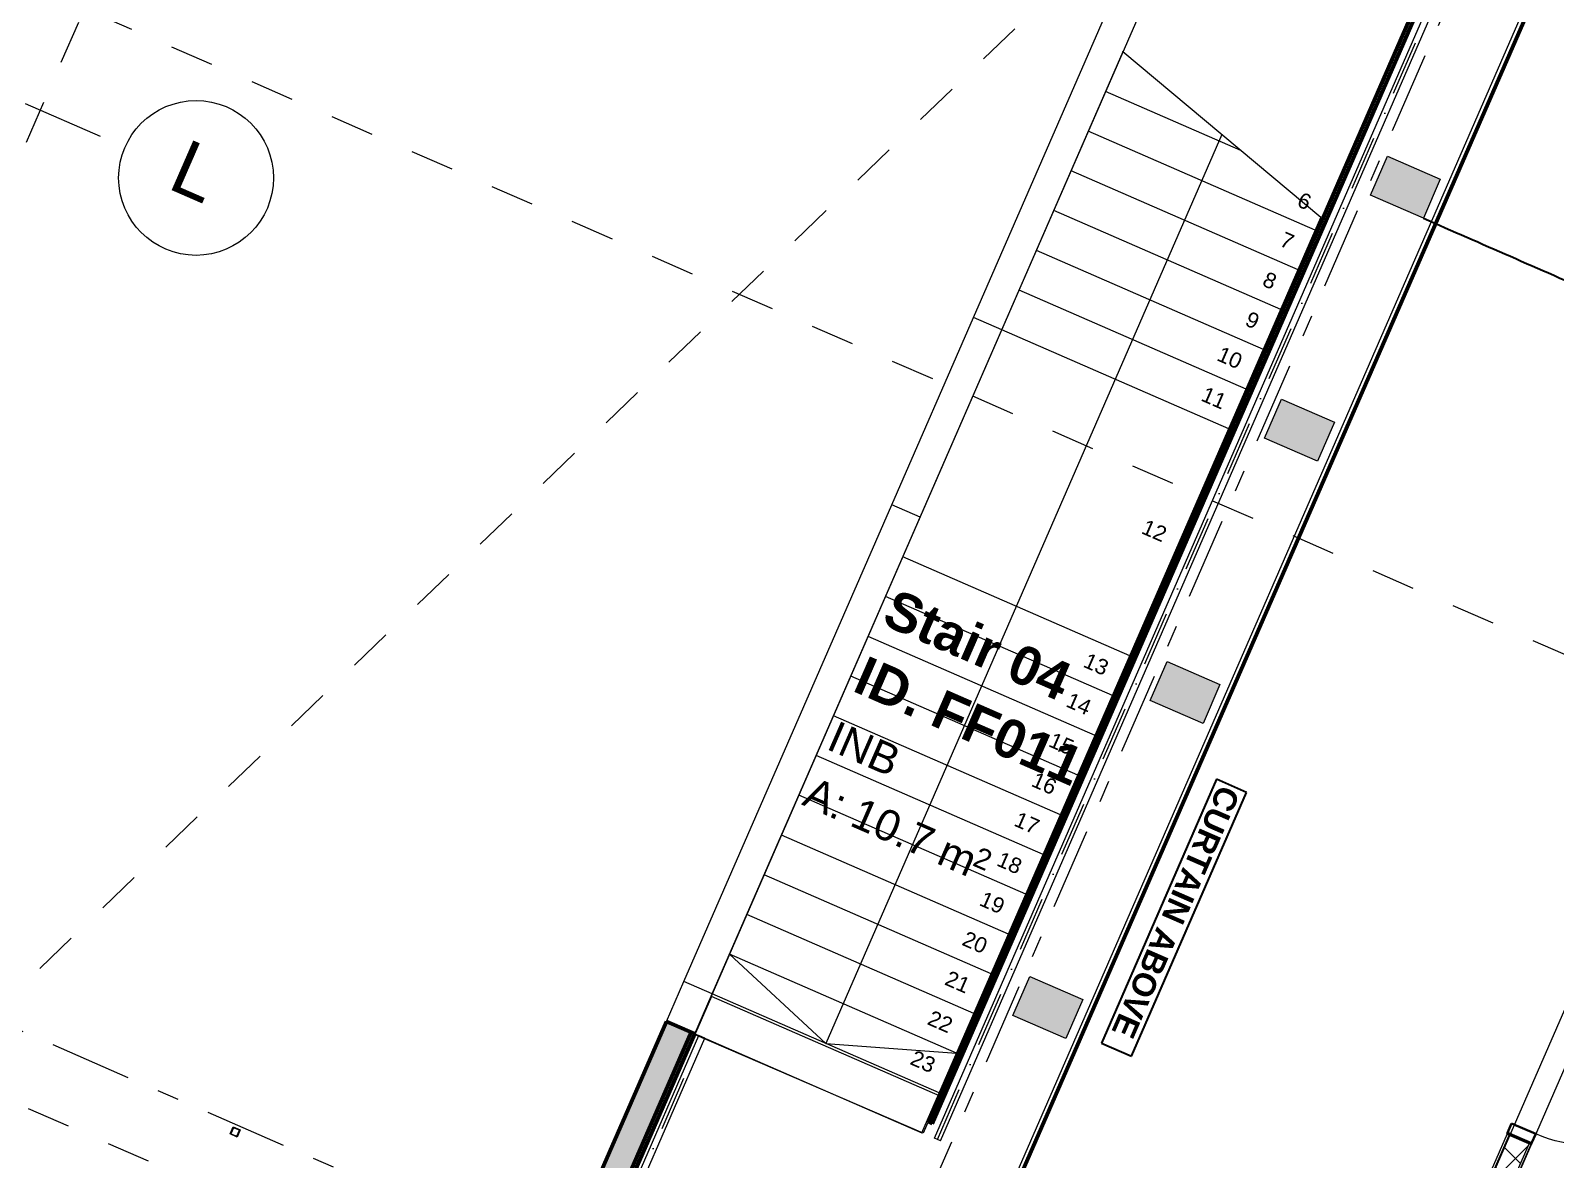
# Model space of a CAD drawing. Header units: millimetres. Extents: x -50172 to 74273, y -80883 to 11206.
# Drawn here: x -22648 to -12795, y -39166 to -31873 of the extents above; entities that cross this region are included whole.
import ezdxf
from ezdxf.enums import TextEntityAlignment as Align

# ---------------------------------------------------------------- set-up
doc = ezdxf.new("R2010")
doc.units = ezdxf.units.MM
doc.header["$MEASUREMENT"] = 0
for name, pattern in [('Dashed', [564.444447, 282.222223, -282.222223]), ('Dot & Dashed', [670.277762, 352.777767, -176.388884, 0, -141.111112]), ('Double Dashed', [1093.611073, 529.166651, -211.666656, 141.111112, -211.666656])]:
    doc.linetypes.add(name, pattern=pattern)
for name, color, linetype in [('A-25-M_Wall_Int', 7, 'Continuous'), ('A-95-MC_Marker_Section_P2.Marker', 7, 'Continuous'), ('ArchiCAD Door Markers', 7, 'Continuous'), ('ArchiCAD Doors', 7, 'Continuous'), ('COLUMN.IFC Import', 7, 'Continuous'), ('New_A-05-M_Gross_Int_Circulation', 7, 'Continuous'), ('New_A-15-MG_Structural_Grid_Phase_2', 7, 'Continuous'), ('New_A-20-M_Floor_Slab', 7, 'Continuous'), ('New_A-25-M_Curtain_Wall', 7, 'Continuous'), ('New_A-25-M_Wall_Int', 7, 'Continuous'), ('New_A-35-M_FFE-Zone', 7, 'Continuous'), ('New_ArchiCAD Door Markers', 7, 'Continuous'), ('New_ArchiCAD Doors', 7, 'Continuous')]:
    doc.layers.add(name, color=color, linetype=linetype)
for name, color, linetype, lineweight, true_color in [('A-25-M_Wall_Int_Pen_No__27', 7, 'Continuous', 50, 0x2a2a2a), ('A-95-MC_Marker_Section_P2.Marker_Pen_No__25', 7, 'Continuous', 50, 0x2a2a2a), ('New_A-05-M_Gross_Int_Circulation_Pen_No__74', 7, 'Continuous', 20, 0x606060), ('New_A-15-MG_Structural_Grid_Phase_2_Pen_No__222', 7, 'Continuous', 13, 0x65af33), ('New_A-25-M_Curtain_Wall_Pen_No__69', 7, 'Continuous', 20, 0x606060), ('New_A-25-M_Wall_Int_Pen_No__107', 7, 'Continuous', 15, 0xa6a6a6), ('New_A-25-M_Wall_Int_Pen_No__27', 7, 'Continuous', 50, 0x2a2a2a), ('New_A-35-M_FFE-Zone_Pen_No__74', 7, 'Continuous', 20, 0x606060), ('New_ArchiCAD Doors_Pen_No__43', 7, 'Continuous', 30, 0x444444), ('New_ArchiCAD Doors_Pen_No__63', 7, 'Continuous', 20, 0x606060)]:
    doc.layers.add(name, color=color, linetype=linetype, lineweight=lineweight, true_color=true_color)
for name, color, linetype, lineweight in [('A-95-MC_Marker_Section_P2.Marker_Pen_No__1', 7, 'Continuous', 13), ('A-95-MC_Marker_Section_P2.Marker_Pen_No__6', 7, 'Continuous', 35), ('ArchiCAD Door Markers_Pen_No__1', 7, 'Continuous', 13), ('ArchiCAD Door Markers_Pen_No__5', 7, 'Continuous', 25), ('ArchiCAD Doors_Pen_No__3', 7, 'Continuous', 18), ('COLUMN.IFC Import_Pen_No__2', 8, 'Continuous', 15), ('New_A-20-M_Floor_Slab_Pen_No__89', 8, 'Continuous', 20), ('New_A-25-M_Curtain_Wall_Pen_No__90', 8, 'Continuous', 20), ('New_A-25-M_Wall_Int_Pen_No__1', 7, 'Continuous', 13), ('New_A-25-M_Wall_Int_Pen_No__93', 8, 'Continuous', 13), ('New_A-30-M_Stair_Pen_No__1', 7, 'Continuous', 13), ('New_A-95-P_Drawing_Pen_No__1', 7, 'Continuous', 13), ('New_A-95-P_Text_1_50_GA_Pen_No__1', 7, 'Continuous', 13), ('New_A-95-P_Text_1_50_GA_Pen_No__101', 252, 'Continuous', 15), ('New_A-95-P_Text_1_50_GA_Pen_No__85', 8, 'Continuous', 20), ('New_ArchiCAD Door Markers_Pen_No__1', 7, 'Continuous', 13), ('New_ArchiCAD Door Markers_Pen_No__5', 7, 'Continuous', 25), ('New_ArchiCAD Doors_Pen_No__1', 7, 'Continuous', 13), ('New_ArchiCAD Zone Stamps_Pen_No__9', 7, 'Continuous', 13)]:
    doc.layers.add(name, color=color, linetype=linetype, lineweight=lineweight)
doc.styles.add('GENERATED_STYLE_1', font='')
doc.styles.add('GENERATED_STYLE_2', font='')
doc.styles.add('GENERATED_STYLE_3', font='')
doc.styles.add('GENERATED_STYLE_4', font='')
doc.styles.get('GENERATED_STYLE_1').set_extended_font_data('Arial', bold=True)
doc.styles.get('GENERATED_STYLE_2').set_extended_font_data('Swis721 BT', bold=True)
doc.styles.get('GENERATED_STYLE_3').set_extended_font_data('Arial')
doc.styles.get('GENERATED_STYLE_4').set_extended_font_data('Swis721 BT')
doc.dimstyles.new('GENERATED_STYLE__4', dxfattribs={"dimtxt": 0.18, "dimasz": 182.4, "dimexe": 0.18, "dimexo": 0.0625, "dimgap": 0.09, "dimtad": 0, "dimtih": 1, "dimtoh": 1, "dimdec": 4, "dimzin": 0, "dimdsep": 46, "dimcen": 0.09, "dimadec": 0, "dimazin": 0, "dimtfac": 1, "dimtdec": 4, "dimtmove": 0, "dimatfit": 3, "dimldrblk": 'ARROWHEAD_5', "dimfxl": 1, "dimtolj": 1, "dimtzin": 0, "dimarcsym": 0})
pattern_1 = [(246.4404, (0, 0), (-158.76755, 69.2305), [0, -100]), (246.4404, (59.4, -80.45), (-158.76755, 69.2305), [0, -100])]
pattern_2 = [(45, (0, 0), (-91.92388, 91.92388), []), (135, (0, 0), (91.92388, 91.92388), [])]

# ---------------------------------------------------------------- blocks, each defined once
blk = doc.blocks.new('Corridor 01-First_INB 1151_8_1', base_point=(-9240.8, -29522.2))
at = {"layer": 'New_A-05-M_Gross_Int_Circulation_Pen_No__74', "linetype": 'Continuous'}
for p, q in [((-13468.5, -31182.8), (-16881.2, -38996)), ((-15576.5, -44711.8), (-12345.4, -37301.8)), ((-18357.6, -38358.2), (-19014.7, -39879.2)), ((-16881.2, -38996), (-18357.6, -38358.2))]:
    blk.add_line(p, q, dxfattribs=at)
at = {"layer": 'New_ArchiCAD Zone Stamps_Pen_No__9'}
for tag, height, style, p in [('ROOM_NAME', 250, 'GENERATED_STYLE_1', (-10021.4, -27985.4)), ('zoneNameLine2', 250, 'GENERATED_STYLE_1', (-10209.8, -28417.5)), ('ROOM_NUMBER', 200, 'GENERATED_STYLE_3', (-10398.2, -28838.2)), ('measuredAreaCode', 200, 'GENERATED_STYLE_3', (-10555.2, -29198.4)), ('DUMMY_649', 200, 'GENERATED_STYLE_3', (-10247.8, -29332.4)), ('DUMMY_650', 200, 'GENERATED_STYLE_3', (-9618.7, -29606.8)), ('DUMMY_651', 133.3, 'GENERATED_STYLE_3', (-9339.4, -29713.3))]:
    blk.add_attdef(tag, text='', height=height, rotation=336.44041, dxfattribs=dict(at, style=style)).set_placement(p, align=Align.TOP_LEFT)
blk = doc.blocks.new('Female WC_INB 1156_18_1', base_point=(-12528.8, -41595.7))
at = {"layer": 'New_A-35-M_FFE-Zone_Pen_No__74', "linetype": 'Continuous'}
for p, q in [((-12267.8, -37499.2), (-14223.2, -41983.5)), ((-9503, -38704.8), (-12267.8, -37499.2)), ((-11458.4, -43189.1), (-9503, -38704.8)), ((-14223.2, -41983.5), (-11458.4, -43189.1))]:
    blk.add_line(p, q, dxfattribs=at)
at = {"layer": 'New_ArchiCAD Zone Stamps_Pen_No__9'}
for tag, height, style, p in [('ROOM_NAME', 250, 'GENERATED_STYLE_1', (-12916.6, -40230.2)), ('zoneNameLine2', 250, 'GENERATED_STYLE_1', (-13105, -40662.3)), ('ROOM_NUMBER', 200, 'GENERATED_STYLE_3', (-13293.4, -41083)), ('measuredAreaCode', 200, 'GENERATED_STYLE_3', (-13450.4, -41443.2)), ('DUMMY_649', 200, 'GENERATED_STYLE_3', (-13143, -41577.2)), ('DUMMY_650', 200, 'GENERATED_STYLE_3', (-12653.7, -41790.6)), ('DUMMY_651', 133.3, 'GENERATED_STYLE_3', (-12374.4, -41897.1))]:
    blk.add_attdef(tag, text='', height=height, rotation=336.44041, dxfattribs=dict(at, style=style)).set_placement(p, align=Align.TOP_LEFT)
blk = doc.blocks.new('Stair 04_INB_21_1', base_point=(-16826.9, -36772))
at = {"layer": 'New_A-05-M_Gross_Int_Circulation_Pen_No__74', "linetype": 'Continuous'}
for p, q in [((-15589.5, -32010), (-18355.4, -38353.2)), ((-14310.7, -33080.4), (-15589.5, -32010)), ((-16888.8, -38992.7), (-14310.7, -33080.4)), ((-18355.4, -38353.2), (-16888.8, -38992.7))]:
    blk.add_line(p, q, dxfattribs=at)
at = {"layer": 'New_ArchiCAD Zone Stamps_Pen_No__9'}
for tag, height, style, p in [('ROOM_NAME', 250, 'GENERATED_STYLE_1', (-17057.5, -35475)), ('zoneNameLine2', 250, 'GENERATED_STYLE_1', (-17245.9, -35907.1)), ('ROOM_NUMBER', 200, 'GENERATED_STYLE_3', (-17434.4, -36327.8)), ('measuredAreaCode', 200, 'GENERATED_STYLE_3', (-17591.4, -36688)), ('ROOM_HOLES_PRM', 200, 'GENERATED_STYLE_3', (-17284, -36822)), ('DUMMY_649', 200, 'GENERATED_STYLE_3', (-16794.6, -37035.4)), ('DUMMY_650', 133.3, 'GENERATED_STYLE_3', (-16515.3, -37141.9))]:
    blk.add_attdef(tag, text='', height=height, rotation=336.44041, dxfattribs=dict(at, style=style)).set_placement(p, align=Align.TOP_LEFT)
blk = doc.blocks.new('Slab_68_1', base_point=(-21326.2, -27554.7))
at = {"layer": 'New_A-20-M_Floor_Slab_Pen_No__89', "linetype": 'Continuous', "flags": 128}
blk.add_lwpolyline([(-17127.6, -17925.9), (-21326.2, -27554.7), (-13394.5, -31013.3), (-16771.3, -38757.4), (-18248.2, -38112.8), (-20299.6, -42813.1), (-15135.1, -45065.8)], dxfattribs=at)
blk = doc.blocks.new('Wall_48_1', base_point=(-18355.4, -38353.2))
at = {"layer": 'New_A-25-M_Wall_Int_Pen_No__27', "linetype": 'Continuous', "flags": 128}
for points in [[(-18378.3, -38343.2), (-20274.1, -42690.7)], [(-20241.2, -42677.8), (-18355.4, -38353.2)], [(-18355.4, -38353.2), (-18378.3, -38343.2)]]:
    blk.add_lwpolyline(points, dxfattribs=at)
blk = doc.blocks.new('Wall_55_1', base_point=(-13405.6, -31101.1))
at = {"layer": 'New_A-25-M_Wall_Int_Pen_No__107', "linetype": 'Continuous', "lineweight": 0, "true_color": 0x535353}
for points in [[(-13412.8, -31117.6), (-13411.6, -31114.9), (-13434.5, -31104.9), (-13435.7, -31107.6)], [(-13439.6, -31179), (-13438.4, -31176.3), (-13461.3, -31166.3), (-13462.5, -31169)]]:
    blk.add_hatch(color=251, dxfattribs=at).paths.add_polyline_path(points)
at = {"layer": 'New_A-25-M_Wall_Int_Pen_No__107', "linetype": 'Continuous'}
blk.add_hatch(color=256, dxfattribs=at).paths.add_polyline_path([(-13445.6, -31192.8), (-13439.6, -31179), (-13462.5, -31169), (-13468.5, -31182.8)])
at = {"layer": 'New_A-25-M_Wall_Int_Pen_No__1', "linetype": 'Continuous'}
for p, q in [((-13435.7, -31107.6), (-13412.8, -31117.6)), ((-13411.6, -31114.9), (-13434.5, -31104.9)), ((-13468.5, -31182.8), (-13445.6, -31192.8)), ((-13462.5, -31169), (-13439.6, -31179)), ((-13461.3, -31166.3), (-13438.4, -31176.3))]:
    blk.add_line(p, q, dxfattribs=at)
at = {"layer": 'New_A-25-M_Wall_Int_Pen_No__27', "linetype": 'Continuous', "flags": 128}
for points in [[(-13428.5, -31091.1), (-13434.5, -31104.9)], [(-13405.6, -31101.1), (-13428.5, -31091.1)], [(-13411.6, -31114.9), (-13405.6, -31101.1)], [(-13468.5, -31182.8), (-16844.6, -38925.2)], [(-16821.7, -38935.2), (-13445.6, -31192.8)], [(-16844.6, -38925.2), (-16821.7, -38935.2)]]:
    blk.add_lwpolyline(points, dxfattribs=at)
blk = doc.blocks.new('Wall_72_1', base_point=(-18538.2, -38273.5))
at = {"layer": 'New_A-25-M_Wall_Int_Pen_No__107', "linetype": 'Continuous', "lineweight": 0, "true_color": 0x535353}
blk.add_hatch(color=251, dxfattribs=at).paths.add_polyline_path([(-18538.2, -38273.5), (-20488.9, -42746.9), (-20225.6, -42643.5), (-18354.9, -38353.4)])
at = {"layer": 'New_A-25-M_Wall_Int_Pen_No__27', "linetype": 'Continuous', "flags": 128}
for points in [[(-18538.2, -38273.5), (-20488.9, -42746.9)], [(-18538.2, -38273.5), (-18354.9, -38353.4)], [(-20225.6, -42643.5), (-18354.9, -38353.4)]]:
    blk.add_lwpolyline(points, dxfattribs=at)
blk = doc.blocks.new('Door 19_4')
at = {"layer": 'New_ArchiCAD Doors_Pen_No__1', "linetype": 'Continuous'}
for p, q in [((-505, 0), (-505, -15)), ((505, 0), (505, -15)), ((-505, -15), (-505, -155)), ((505, -15), (505, -155)), ((-505, -155), (-505, -170)), ((505, -155), (505, -170))]:
    blk.add_line(p, q, dxfattribs=at)
at = {"layer": 'New_ArchiCAD Doors_Pen_No__43', "linetype": 'Continuous'}
for p, q in [((-498, 0), (-505, 0)), ((-505, 0), (-505, -170)), ((-432, 0), (-498, 0)), ((-498, 0), (-498, -170)), ((-432, -170), (-432, 0)), ((498, 0), (432, 0)), ((432, 0), (432, -170)), ((498, 0), (505, 0)), ((498, -170), (498, 0)), ((505, 0), (505, -170)), ((-498, -170), (-505, -170)), ((-498, -170), (-432, -170)), ((432, -170), (498, -170)), ((498, -170), (505, -170))]:
    blk.add_line(p, q, dxfattribs=at)
at = {"layer": 'New_ArchiCAD Doors_Pen_No__63', "linetype": 'Continuous'}
blk.add_line((432, 0), (432, 864), dxfattribs=at)
blk.add_arc((432, 0), 864, 90, 180, dxfattribs=at)
blk = doc.blocks.new('Door Stamp 17_58')
at = {"layer": 'New_ArchiCAD Door Markers_Pen_No__5', "linetype": 'Continuous'}
for p, q in [((488.4, -617.8), (-488.8, -617.5)), ((-488.8, -617.5), (-488.8, -829.3)), ((488.4, -617.8), (-488.8, -617.5)), ((488.3, -829.6), (488.4, -617.8)), ((-488.8, -829.3), (488.3, -829.6))]:
    blk.add_line(p, q, dxfattribs=at)
at = {"layer": 'New_ArchiCAD Door Markers_Pen_No__1', "style": 'GENERATED_STYLE_2'}
blk.add_attdef('AC_WIDO_ID', text='', height=150, rotation=179.98215, dxfattribs=at).set_placement((429.5, -573), align=Align.BOTTOM_LEFT)
blk = doc.blocks.new('Wall_96_1', base_point=(-14249.4, -42043.4))
at = {"layer": 'New_A-25-M_Wall_Int_Pen_No__107', "linetype": 'Continuous'}
h = blk.add_hatch(dxfattribs=at)
h.set_pattern_fill('Plaster_0001', color=256, style=0, pattern_type=2)
h.set_pattern_definition(pattern_1)
h.paths.add_polyline_path([(-12363.7, -37293.8), (-12704, -38074), (-12690.2, -38080), (-12356, -37313.5)])
h = blk.add_hatch(dxfattribs=at)
h.set_pattern_fill('Concrete_Block_0001', color=256, style=0, pattern_type=2)
h.set_pattern_definition(pattern_2)
h.paths.add_polyline_path([(-12356, -37313.5), (-12690.2, -38080), (-12561.9, -38136), (-12283.6, -37497.8)])
h = blk.add_hatch(dxfattribs=at)
h.set_pattern_fill('Plaster_0001', color=256, style=0, pattern_type=2)
h.set_pattern_definition(pattern_1)
h.paths.add_polyline_path([(-12283.6, -37497.8), (-12561.9, -38136), (-12548.1, -38142), (-12275.9, -37517.5)])
h = blk.add_hatch(dxfattribs=at)
h.set_pattern_fill('Plaster_0001', color=256, style=0, pattern_type=2)
h.set_pattern_definition(pattern_1)
h.paths.add_polyline_path([(-13107.7, -38999.8), (-14405.2, -41975.4), (-14391.4, -41981.4), (-13093.9, -39005.8)])
h = blk.add_hatch(dxfattribs=at)
h.set_pattern_fill('Concrete_Block_0001', color=256, style=0, pattern_type=2)
h.set_pattern_definition(pattern_2)
h.paths.add_polyline_path([(-13093.9, -39005.8), (-14391.4, -41981.4), (-14263.1, -42037.4), (-12965.6, -39061.8)])
h = blk.add_hatch(dxfattribs=at)
h.set_pattern_fill('Plaster_0001', color=256, style=0, pattern_type=2)
h.set_pattern_definition(pattern_1)
h.paths.add_polyline_path([(-14263.1, -42037.4), (-14249.4, -42043.4), (-12951.8, -39067.8), (-12965.6, -39061.8)])
at = {"layer": 'New_A-25-M_Wall_Int_Pen_No__1', "linetype": 'Continuous'}
for p, q in [((-12356, -37313.5), (-12690.2, -38080)), ((-12283.6, -37497.8), (-12561.9, -38136)), ((-12690.2, -38080), (-12704, -38074)), ((-12561.9, -38136), (-12690.2, -38080)), ((-12548.1, -38142), (-12561.9, -38136)), ((-13093.9, -39005.8), (-14391.4, -41981.4)), ((-13093.9, -39005.8), (-13107.7, -38999.8)), ((-12965.6, -39061.8), (-13093.9, -39005.8)), ((-12965.6, -39061.8), (-14263.1, -42037.4)), ((-12951.8, -39067.8), (-12965.6, -39061.8))]:
    blk.add_line(p, q, dxfattribs=at)
at = {"layer": 'New_A-25-M_Wall_Int_Pen_No__1', "linetype": 'Continuous', "flags": 128}
for points in [[(-12363.7, -37293.8), (-12704, -38074)], [(-12548.1, -38142), (-12275.9, -37517.5)], [(-13107.7, -38999.8), (-14405.2, -41975.4)], [(-14233.7, -42007.4), (-12951.8, -39067.8)], [(-14249.4, -42043.4), (-14237.7, -42016.6)]]:
    blk.add_lwpolyline(points, dxfattribs=at)
at = {"layer": 'New_ArchiCAD Door Markers'}
ref = blk.add_blockref('Door Stamp 17_58', (-12905.8, -38536.9), dxfattribs=dict(at, rotation=66.44041158399295))
ref.add_attrib('AC_WIDO_ID', 'ID01.032', dxfattribs={"layer": 'New_ArchiCAD Door Markers_Pen_No__1', "color": 7, "height": 150, "rotation": 246.42256, "style": 'GENERATED_STYLE_2'}).set_placement((-12167.8, -38345.3), align=Align.BOTTOM_LEFT)
at = {"layer": 'New_ArchiCAD Doors', "color": 251, "linetype": 'Continuous', "lineweight": 20, "true_color": 0x606060, "xscale": -1, "zscale": 1000, "rotation": 246.440411583993}
blk.add_blockref('Door 19_4', (-12750, -38604.9), dxfattribs=at)
blk = doc.blocks.new('High-Speed Roll-up Door 19')
at = {"layer": 'ArchiCAD Doors_Pen_No__3', "linetype": 'Continuous'}
blk.add_line((-6611.8, 30), (6611.8, 30), dxfattribs=at)
blk = doc.blocks.new('Door Stamp 17_63')
at = {"layer": 'ArchiCAD Door Markers_Pen_No__5', "linetype": 'Continuous'}
for p, q in [((-934.1, 349.6), (-934.2, 137.9)), ((925, 349), (-934.1, 349.6)), ((924.9, 137.3), (925, 349)), ((-934.2, 137.9), (924.9, 137.3)), ((-934.2, 137.9), (924.9, 137.3))]:
    blk.add_line(p, q, dxfattribs=at)
at = {"layer": 'ArchiCAD Door Markers_Pen_No__1', "style": 'GENERATED_STYLE_2'}
blk.add_attdef('AC_WIDO_ID', text='', height=150, rotation=359.98183, dxfattribs=at).set_placement((-875.3, 182.1), align=Align.BOTTOM_LEFT)
blk = doc.blocks.new('Wall_163_1', base_point=(-12803.8, -31363.5))
at = {"layer": 'A-25-M_Wall_Int_Pen_No__27', "linetype": 'Continuous', "flags": 128}
for points in [[(-12803.8, -31363.5), (-18193.2, -43723.2)], [(-18193.2, -43723.2), (-12803.8, -31363.5)]]:
    blk.add_lwpolyline(points, dxfattribs=at)
at = {"layer": 'ArchiCAD Door Markers'}
ref = blk.add_blockref('Door Stamp 17_63', (-15484.5, -37511.3), dxfattribs=dict(at, rotation=246.4404115839915))
ref.add_attrib('AC_WIDO_ID', 'CURTAIN ABOVE', dxfattribs={"layer": 'ArchiCAD Door Markers_Pen_No__1', "color": 7, "height": 150, "rotation": 246.42224, "style": 'GENERATED_STYLE_2'}).set_placement((-15008.2, -36719.7), align=Align.BOTTOM_LEFT)
at = {"layer": 'ArchiCAD Doors', "color": 251, "linetype": 'Continuous', "lineweight": 20, "true_color": 0x606060, "zscale": 1000, "rotation": 66.44041158399149}
blk.add_blockref('High-Speed Roll-up Door 19', (-15484.5, -37511.3), dxfattribs=at)
blk = doc.blocks.new('Morph_1_1')
at = {"layer": 'New_A-25-M_Wall_Int_Pen_No__93', "linetype": 'Continuous', "flags": 128}
for points in [[(-16555.7, -33726.9), (-15164.8, -30537)], [(-14981.4, -30617), (-15164.8, -30537)], [(-16372.4, -33806.9), (-14981.4, -30617)], [(-17083.8, -34937.9), (-16555.7, -33726.9)], [(-16372.4, -33806.9), (-16555.7, -33726.9)], [(-16900.4, -35017.8), (-16372.4, -33806.9)], [(-18426.3, -38016.8), (-17083.8, -34937.9)], [(-16900.4, -35017.8), (-17083.8, -34937.9)], [(-18243, -38096.8), (-16900.4, -35017.8)], [(-18538.2, -38273.5), (-18426.3, -38016.8)], [(-18243, -38096.8), (-18426.3, -38016.8)], [(-18354.9, -38353.4), (-18243, -38096.8)], [(-18538.2, -38273.5), (-18354.9, -38353.4)]]:
    blk.add_lwpolyline(points, dxfattribs=at)
blk = doc.blocks.new('Discrete Accessory 1226')
at = {"layer": 'COLUMN.IFC Import_Pen_No__2', "linetype": 'Continuous'}
for p, q in [((-25, 25), (25, 25)), ((-25, -25), (-25, 25)), ((-21, 21), (-21, -21)), ((21, 21), (-21, 21)), ((21, -21), (21, 21)), ((25, 25), (25, -25)), ((25, -25), (-25, -25)), ((-21, -21), (21, -21))]:
    blk.add_line(p, q, dxfattribs=at)
blk = doc.blocks.new('Beam_1_1', base_point=(-16788.2, -39036.6))
at = {"layer": 'New_A-25-M_Curtain_Wall_Pen_No__69', "linetype": 'Dot & Dashed'}
blk.add_line((-16788.2, -39036.6), (-13380.3, -31221.2), dxfattribs=at)
at = {"layer": 'New_A-25-M_Curtain_Wall_Pen_No__90', "linetype": 'Continuous'}
for p, q in [((-16807.6, -39028.2), (-13399.7, -31212.8)), ((-16768.8, -39045.1), (-13360.9, -31229.7)), ((-13360.9, -31229.7), (-13399.7, -31212.8)), ((-16768.8, -39045.1), (-16807.6, -39028.2))]:
    blk.add_line(p, q, dxfattribs=at)
blk = doc.blocks.new('Beam_2_1', base_point=(-20175.2, -42652))
at = {"layer": 'New_A-25-M_Curtain_Wall_Pen_No__69', "linetype": 'Dot & Dashed'}
blk.add_line((-20175.2, -42652), (-18309.4, -38373.3), dxfattribs=at)
at = {"layer": 'New_A-25-M_Curtain_Wall_Pen_No__90', "linetype": 'Continuous'}
for p, q in [((-20202.9, -42662.9), (-18328.8, -38364.8)), ((-20147.3, -42641.1), (-18290, -38381.7)), ((-18290, -38381.7), (-18328.8, -38364.8))]:
    blk.add_line(p, q, dxfattribs=at)
blk = doc.blocks.new('ARROWHEAD_5')
at = {"color": 0, "linetype": 'Continuous', "lineweight": 0}
blk.add_line((0, 0), (-1, 0), dxfattribs=at)
blk.add_solid([(-1, 0.2679), (0, 0), (-1, -0.2679), (-1, 0.2679)], dxfattribs=at)
blk = doc.blocks.new('Standard grid marker_30')
at = {"layer": 'New_A-15-MG_Structural_Grid_Phase_2_Pen_No__222', "linetype": 'Double Dashed'}
blk.add_line((1316.9, 0), (57054.5, 0), dxfattribs=at)
at = {"layer": 'New_A-15-MG_Structural_Grid_Phase_2_Pen_No__222', "style": 'GENERATED_STYLE_4'}
for tag, p in [('AC_MarkerText_1_0', (-500, 43.4)), ('AC_MarkerText_1_1', (58871.4, 43.4))]:
    blk.add_attdef(tag, text='', height=350, rotation=180, dxfattribs=at).set_placement(p, align=Align.MIDDLE_CENTER)
blk = doc.blocks.new('Standard grid marker_34')
at = {"layer": 'New_A-15-MG_Structural_Grid_Phase_2_Pen_No__222', "linetype": 'Double Dashed'}
blk.add_line((2709.9, 0), (20151.3, 0), dxfattribs=at)
at = {"layer": 'New_A-15-MG_Structural_Grid_Phase_2_Pen_No__222', "style": 'GENERATED_STYLE_4'}
for tag, p in [('AC_MarkerText_1_0', (-500, -861)), ('AC_MarkerText_1_1', (23361.2, -861))]:
    blk.add_attdef(tag, text='', height=350, rotation=270, dxfattribs=at).set_placement(p, align=Align.MIDDLE_CENTER)
blk = doc.blocks.new('Standard grid marker_37')
at = {"layer": 'New_A-15-MG_Structural_Grid_Phase_2_Pen_No__222', "linetype": 'Double Dashed'}
blk.add_line((705.1, 0), (0, 0), dxfattribs=at)
at = {"layer": 'New_A-15-MG_Structural_Grid_Phase_2_Pen_No__222', "linetype": 'Continuous'}
blk.add_circle((-500, 0), 500, dxfattribs=at)
at = {"layer": 'New_A-15-MG_Structural_Grid_Phase_2_Pen_No__222', "style": 'GENERATED_STYLE_4'}
for tag, p in [('AC_MarkerText_1_0', (-500, 43.4)), ('AC_MarkerText_1_1', (12480.1, 43.4))]:
    blk.add_attdef(tag, text='', height=350, rotation=180, dxfattribs=at).set_placement(p, align=Align.MIDDLE_CENTER)
blk = doc.blocks.new('Main stair south atrium')
at = {"layer": 'New_A-30-M_Stair_Pen_No__1', "linetype": 'Continuous'}
for p, q in [((1590, 1600), (1120, 0)), ((1590, 1600), (7760, 1600)), ((1680, 1600), (1680, 0)), ((1960, 1600), (1960, 0)), ((2240, 1600), (2240, 0)), ((2520, 1600), (2520, 0)), ((2800, 1600), (2800, 0)), ((3080, 1600), (3080, 0)), ((4680, 1600), (4680, 0)), ((4960, 1600), (4960, 0)), ((5240, 1600), (5240, 0)), ((5520, 1600), (5520, 0)), ((5800, 1600), (5800, 0)), ((6080, 1600), (6080, 0)), ((6360, 1600), (6360, 0)), ((6640, 1600), (6640, 0)), ((6920, 1600), (6920, 0)), ((7200, 1600), (7200, 0)), ((7480, 1600), (7480, 0)), ((7760, 800), (7480, 1600)), ((7760, 1600), (7760, 0)), ((7760, 1600), (7760, 0)), ((1400, 953.2), (1400, 0)), ((1355, 800), (7760, 800)), ((7760, 800), (7480, 0)), ((1120, 0), (7760, 0))]:
    blk.add_line(p, q, dxfattribs=at)
blk.add_point((1120, 0), dxfattribs=at)
at = {"layer": 'New_A-30-M_Stair_Pen_No__1', "style": 'GENERATED_STYLE_3'}
for tag, p in [('gs_numb_startfrom_0', (1540, 1428.6)), ('gs_numb_startfrom_1', (1820, 1429.4)), ('gs_numb_startfrom_2', (2100, 1428.6)), ('gs_numb_startfrom_3', (2380, 1428.6)), ('gs_numb_startfrom_10', (5660, 1352.3)), ('gs_numb_startfrom_11', (5940, 1353.2)), ('gs_numb_startfrom_12', (6220, 1352.3)), ('gs_numb_startfrom_13', (6500, 1352.3)), ('gs_numb_startfrom_14', (6780, 1352.3)), ('gs_numb_startfrom_15', (7060, 1353.2)), ('gs_numb_startfrom_16', (7340, 1353.2)), ('gs_numb_startfrom_17', (7620, 1352.3)), ('gs_numb_startfrom_4', (2660, 1352.3)), ('gs_numb_startfrom_5', (2940, 1363.4)), ('gs_numb_startfrom_6', (3880, 1353.2)), ('gs_numb_startfrom_7', (4820, 1352.3)), ('gs_numb_startfrom_8', (5100, 1353.2)), ('gs_numb_startfrom_9', (5380, 1352.3))]:
    blk.add_attdef(tag, text='', height=100, rotation=90, dxfattribs=at).set_placement(p, align=Align.MIDDLE_LEFT)
blk = doc.blocks.new('Cutting Plane_4_1', base_point=(18850.6, -50545.4))
at = {"layer": 'A-95-MC_Marker_Section_P2.Marker_Pen_No__1', "linetype": 'Dashed'}
blk.add_line((-6471, -38635.4), (-31881.6, -27555.2), dxfattribs=at)
blk = doc.blocks.new('Cutting Plane_6_1', base_point=(-15692.4, -10945.9))
at = {"layer": 'A-95-MC_Marker_Section_P2.Marker_Pen_No__1', "linetype": 'Dashed'}
blk.add_line((-20307.7, -27164.2), (-38549.4, -68998.4), dxfattribs=at)
blk = doc.blocks.new('Cutting Plane_8_1', base_point=(-22091.6, -23538.9))
at = {"layer": 'A-95-MC_Marker_Section_P2.Marker_Pen_No__25', "linetype": 'Continuous'}
for points in [[(-21991.7, -23309.7), (-22191.5, -23768), (-21633.3, -23738.7)], [(-26233.3, -33037), (-26033.4, -32578.7), (-25675, -33007.7)]]:
    blk.add_hatch(color=256, dxfattribs=at).paths.add_polyline_path(points)
at = {"layer": 'A-95-MC_Marker_Section_P2.Marker_Pen_No__1', "linetype": 'Dashed'}
blk.add_line((-22191.5, -23768), (-26033.4, -32578.7), dxfattribs=at)
at = {"layer": 'A-95-MC_Marker_Section_P2.Marker_Pen_No__25', "linetype": 'Continuous'}
for p, q in [((-21991.7, -23309.7), (-22191.5, -23768)), ((-21633.3, -23738.7), (-21991.7, -23309.7)), ((-22191.5, -23768), (-21633.3, -23738.7)), ((-26233.3, -33037), (-26033.4, -32578.7)), ((-26033.4, -32578.7), (-25675, -33007.7)), ((-25675, -33007.7), (-26233.3, -33037))]:
    blk.add_line(p, q, dxfattribs=at)
at = {"layer": 'A-95-MC_Marker_Section_P2.Marker_Pen_No__6', "char_height": 275, "rotation": 66.44041, "style": 'GENERATED_STYLE_4'}
for insert, attachment_point in [((-21580.5, -23325.3), 7), ((-25942, -33327.6), 9)]:
    blk.add_mtext('\\A1;{\\fSwis721 BT|b0|i0|c0|p34;S-169}', dxfattribs=dict(at, insert=insert, attachment_point=attachment_point))

msp = doc.modelspace()

# ---------------------------------------------------------------- hatches: boundary and pattern name
at = {"layer": 'New_A-95-P_Text_1_50_GA_Pen_No__101', "linetype": 'Continuous', "lineweight": 0, "true_color": 0x727272}
for points in [[(-13880.2, -32685.5), (-13539.2, -32834.2), (-13648.7, -33085.4), (-13989.7, -32936.7)], [(-14564.5, -34255), (-14223.5, -34403.7), (-14333.1, -34654.9), (-14674.1, -34506.2)], [(-15303.7, -35950.1), (-14962.7, -36098.8), (-15072.2, -36349.9), (-15413.2, -36201.2)], [(-16190.8, -37984.4), (-15849.8, -38133.1), (-15959.3, -38384.3), (-16300.3, -38235.6)]]:
    msp.add_hatch(color=8, dxfattribs=at).paths.add_polyline_path(points)

# ---------------------------------------------------------------- linework, layer by layer
at = {"layer": 'New_A-95-P_Drawing_Pen_No__1', "linetype": 'Dashed'}
for p, q in [((-44942.9, -59472.2), (-14816.6, -30444.5)), ((-17745.3, -40981.9), (-34225, -33795.9))]:
    msp.add_line(p, q, dxfattribs=at)
at = {"layer": 'New_A-95-P_Text_1_50_GA_Pen_No__1', "linetype": 'Continuous', "flags": 128}
for points in [[(-13880.2, -32685.5), (-13539.2, -32834.2), (-13648.7, -33085.4), (-13989.7, -32936.7)], [(-14564.5, -34255), (-14223.5, -34403.7), (-14333.1, -34654.9), (-14674.1, -34506.2)], [(-15303.7, -35950.1), (-14962.7, -36098.8), (-15072.2, -36349.9), (-15413.2, -36201.2)], [(-16190.8, -37984.4), (-15849.8, -38133.1), (-15959.3, -38384.3), (-16300.3, -38235.6)]]:
    msp.add_lwpolyline(points, close=True, dxfattribs=at)

# ---------------------------------------------------------------- block references
at = {"layer": 'A-25-M_Wall_Int', "color": 250, "lineweight": 50, "true_color": 0x2a2a2a}
msp.add_blockref('Wall_163_1', (-12803.8, -31363.5), dxfattribs=at)
at = {"layer": 'A-95-MC_Marker_Section_P2.Marker'}
for name, p in [('Cutting Plane_6_1', (-15692.4, -10945.9)), ('Cutting Plane_8_1', (-22091.6, -23538.9)), ('Cutting Plane_4_1', (18850.6, -50545.4))]:
    msp.add_blockref(name, p, dxfattribs=at)
at = {"layer": 'COLUMN.IFC Import', "linetype": 'Continuous', "zscale": 1000, "rotation": 246.4404115839877}
msp.add_blockref('Discrete Accessory 1226', (-21325.9, -38988.3), dxfattribs=at)
at = {"layer": 'New_A-05-M_Gross_Int_Circulation', "linetype": 'Continuous'}
msp.add_blockref('Corridor 01-First_INB 1151_8_1', (-9240.8, -29522.2), dxfattribs=at)
ref = msp.add_blockref('Stair 04_INB_21_1', (-16826.9, -36772), dxfattribs=at)
ref.add_attrib('ROOM_NAME', 'Stair 04', dxfattribs={"layer": 'New_ArchiCAD Zone Stamps_Pen_No__9', "color": 7, "height": 250, "rotation": 336.44041, "style": 'GENERATED_STYLE_1'}).set_placement((-17057.5, -35475), align=Align.TOP_LEFT)
ref.add_attrib('ROOM_HOLES_PRM', '10.7', dxfattribs={"layer": 'New_ArchiCAD Zone Stamps_Pen_No__9', "color": 7, "height": 200, "rotation": 336.44041, "style": 'GENERATED_STYLE_3'}).set_placement((-17284, -36822), align=Align.TOP_LEFT)
ref.add_attrib('ROOM_NUMBER', 'INB', dxfattribs={"layer": 'New_ArchiCAD Zone Stamps_Pen_No__9', "color": 7, "height": 200, "rotation": 336.44041, "style": 'GENERATED_STYLE_3'}).set_placement((-17434.4, -36327.8), align=Align.TOP_LEFT)
ref.add_attrib('zoneNameLine2', 'ID. FF011', dxfattribs={"layer": 'New_ArchiCAD Zone Stamps_Pen_No__9', "color": 7, "height": 250, "rotation": 336.44041, "style": 'GENERATED_STYLE_1'}).set_placement((-17245.9, -35907.1), align=Align.TOP_LEFT)
ref.add_attrib('measuredAreaCode', 'A: ', dxfattribs={"layer": 'New_ArchiCAD Zone Stamps_Pen_No__9', "color": 7, "height": 200, "rotation": 336.44041, "style": 'GENERATED_STYLE_3'}).set_placement((-17591.4, -36688), align=Align.TOP_LEFT)
ref.add_attrib('DUMMY_649', ' m', dxfattribs={"layer": 'New_ArchiCAD Zone Stamps_Pen_No__9', "color": 7, "height": 200, "rotation": 336.44041, "style": 'GENERATED_STYLE_3'}).set_placement((-16794.6, -37035.4), align=Align.TOP_LEFT)
ref.add_attrib('DUMMY_650', '2', dxfattribs={"layer": 'New_ArchiCAD Zone Stamps_Pen_No__9', "color": 7, "height": 133.3, "rotation": 336.44041, "style": 'GENERATED_STYLE_3'}).set_placement((-16515.3, -37141.9), align=Align.TOP_LEFT)
at = {"layer": 'New_A-15-MG_Structural_Grid_Phase_2', "color": 8, "linetype": 'Continuous', "lineweight": 15}
ref = msp.add_blockref('Standard grid marker_37', (-22036.6, -32625.7), dxfattribs=dict(at, zscale=1000, rotation=156.4404115839929))
ref.add_attrib('AC_MarkerText_1', 'L', dxfattribs={"layer": 'New_A-15-MG_Structural_Grid_Phase_2_Pen_No__222', "color": 85, "true_color": 0x65af33, "height": 350, "rotation": 336.44041, "style": 'GENERATED_STYLE_4'}).set_placement((-21578.3, -32782.2), align=Align.MIDDLE_CENTER)
at = {"layer": 'New_A-15-MG_Structural_Grid_Phase_2', "color": 8, "linetype": 'Continuous', "lineweight": 15, "zscale": 1000}
for name, p, rotation in [('Standard grid marker_34', (-21050.7, -49037.7), 66.44041158399293), ('Standard grid marker_30', (17283.6, -55774.3), 156.4404115839929)]:
    msp.add_blockref(name, p, dxfattribs=dict(at, rotation=rotation))
at = {"layer": 'New_A-20-M_Floor_Slab', "color": 8, "linetype": 'Continuous', "lineweight": 20}
msp.add_blockref('Slab_68_1', (-21326.2, -27554.7), dxfattribs=at)
at = {"layer": 'New_A-25-M_Curtain_Wall', "color": 8, "lineweight": 20}
for name, p in [('Beam_1_1', (-16788.2, -39036.6)), ('Beam_2_1', (-20175.2, -42652))]:
    msp.add_blockref(name, p, dxfattribs=at)
at = {"layer": 'New_A-25-M_Wall_Int', "linetype": 'Continuous', "lineweight": 0}
msp.add_blockref('Morph_1_1', (0, 0), dxfattribs=at)
at = {"layer": 'New_A-25-M_Wall_Int', "color": 250, "lineweight": 50, "true_color": 0x2a2a2a}
for name, p in [('Wall_55_1', (-13405.6, -31101.1)), ('Wall_96_1', (-14249.4, -42043.4)), ('Wall_72_1', (-18538.2, -38273.5)), ('Wall_48_1', (-18355.4, -38353.2))]:
    msp.add_blockref(name, p, dxfattribs=at)
at = {"layer": 'New_A-30-M_Stair_Pen_No__1', "linetype": 'Continuous'}
ref = msp.add_blockref('Main stair south atrium', (-15141.8, -30983.4), dxfattribs=dict(at, zscale=1000, rotation=246.4404115839988))
ref.add_attrib('gs_numb_startfrom', '6', dxfattribs={"color": 7, "height": 100, "rotation": 336.44041, "style": 'GENERATED_STYLE_3'}).set_placement((-14452.3, -32959.2), align=Align.MIDDLE_LEFT)
ref.add_attrib('gs_numb_startfrom_1', '7', dxfattribs={"color": 7, "height": 100, "rotation": 336.44041, "style": 'GENERATED_STYLE_3'}).set_placement((-14564.2, -33215), align=Align.MIDDLE_LEFT)
ref.add_attrib('gs_numb_startfrom_2', '8', dxfattribs={"color": 7, "height": 100, "rotation": 336.44041, "style": 'GENERATED_STYLE_3'}).set_placement((-14676.1, -33472.5), align=Align.MIDDLE_LEFT)
ref.add_attrib('gs_numb_startfrom_3', '9', dxfattribs={"color": 7, "height": 100, "rotation": 336.44041, "style": 'GENERATED_STYLE_3'}).set_placement((-14788.1, -33729.2), align=Align.MIDDLE_LEFT)
ref.add_attrib('gs_numb_startfrom_4', '10', dxfattribs={"color": 7, "height": 100, "rotation": 336.44041, "style": 'GENERATED_STYLE_3'}).set_placement((-14969.9, -33955.4), align=Align.MIDDLE_LEFT)
ref.add_attrib('gs_numb_startfrom_5', '11', dxfattribs={"color": 7, "height": 100, "rotation": 336.44041, "style": 'GENERATED_STYLE_3'}).set_placement((-15072.5, -34215.3), align=Align.MIDDLE_LEFT)
ref.add_attrib('gs_numb_startfrom_6', '12', dxfattribs={"color": 7, "height": 100, "rotation": 336.44041, "style": 'GENERATED_STYLE_3'}).set_placement((-15457.5, -35072.8), align=Align.MIDDLE_LEFT)
ref.add_attrib('gs_numb_startfrom_7', '13', dxfattribs={"color": 7, "height": 100, "rotation": 336.44041, "style": 'GENERATED_STYLE_3'}).set_placement((-15833.2, -35935.3), align=Align.MIDDLE_LEFT)
ref.add_attrib('gs_numb_startfrom_8', '14', dxfattribs={"color": 7, "height": 100, "rotation": 336.44041, "style": 'GENERATED_STYLE_3'}).set_placement((-15945.2, -36191.1), align=Align.MIDDLE_LEFT)
ref.add_attrib('gs_numb_startfrom_9', '15', dxfattribs={"color": 7, "height": 100, "rotation": 336.44041, "style": 'GENERATED_STYLE_3'}).set_placement((-16057.1, -36448.6), align=Align.MIDDLE_LEFT)
ref.add_attrib('gs_numb_startfrom_10', '16', dxfattribs={"color": 7, "height": 100, "rotation": 336.44041, "style": 'GENERATED_STYLE_3'}).set_placement((-16169, -36705.3), align=Align.MIDDLE_LEFT)
ref.add_attrib('gs_numb_startfrom_11', '17', dxfattribs={"color": 7, "height": 100, "rotation": 336.44041, "style": 'GENERATED_STYLE_3'}).set_placement((-16280.9, -36961.1), align=Align.MIDDLE_LEFT)
ref.add_attrib('gs_numb_startfrom_12', '18', dxfattribs={"color": 7, "height": 100, "rotation": 336.44041, "style": 'GENERATED_STYLE_3'}).set_placement((-16392.8, -37218.6), align=Align.MIDDLE_LEFT)
ref.add_attrib('gs_numb_startfrom_13', '19', dxfattribs={"color": 7, "height": 100, "rotation": 336.44041, "style": 'GENERATED_STYLE_3'}).set_placement((-16504.7, -37475.3), align=Align.MIDDLE_LEFT)
ref.add_attrib('gs_numb_startfrom_14', '20', dxfattribs={"color": 7, "height": 100, "rotation": 336.44041, "style": 'GENERATED_STYLE_3'}).set_placement((-16616.7, -37731.9), align=Align.MIDDLE_LEFT)
ref.add_attrib('gs_numb_startfrom_15', '21', dxfattribs={"color": 7, "height": 100, "rotation": 336.44041, "style": 'GENERATED_STYLE_3'}).set_placement((-16728.6, -37987.8), align=Align.MIDDLE_LEFT)
ref.add_attrib('gs_numb_startfrom_16', '22', dxfattribs={"color": 7, "height": 100, "rotation": 336.44041, "style": 'GENERATED_STYLE_3'}).set_placement((-16840.5, -38244.4), align=Align.MIDDLE_LEFT)
ref.add_attrib('gs_numb_startfrom_17', '23', dxfattribs={"color": 7, "height": 100, "rotation": 336.44041, "style": 'GENERATED_STYLE_3'}).set_placement((-16952.4, -38502), align=Align.MIDDLE_LEFT)
at = {"layer": 'New_A-35-M_FFE-Zone', "linetype": 'Continuous'}
ref = msp.add_blockref('Female WC_INB 1156_18_1', (-12528.8, -41595.7), dxfattribs=at)
ref.add_attrib('ROOM_NAME', 'Female WC', dxfattribs={"layer": 'New_ArchiCAD Zone Stamps_Pen_No__9', "color": 7, "height": 250, "rotation": 336.44041, "style": 'GENERATED_STYLE_1'}).set_placement((-12916.6, -40230.2), align=Align.TOP_LEFT)
ref.add_attrib('ROOM_NUMBER', 'INB 1156', dxfattribs={"layer": 'New_ArchiCAD Zone Stamps_Pen_No__9', "color": 7, "height": 200, "rotation": 336.44041, "style": 'GENERATED_STYLE_3'}).set_placement((-13293.4, -41083), align=Align.TOP_LEFT)
ref.add_attrib('zoneNameLine2', 'ID. FF016', dxfattribs={"layer": 'New_ArchiCAD Zone Stamps_Pen_No__9', "color": 7, "height": 250, "rotation": 336.44041, "style": 'GENERATED_STYLE_1'}).set_placement((-13105, -40662.3), align=Align.TOP_LEFT)
ref.add_attrib('measuredAreaCode', 'A: ', dxfattribs={"layer": 'New_ArchiCAD Zone Stamps_Pen_No__9', "color": 7, "height": 200, "rotation": 336.44041, "style": 'GENERATED_STYLE_3'}).set_placement((-13450.4, -41443.2), align=Align.TOP_LEFT)
ref.add_attrib('DUMMY_649', '14.8', dxfattribs={"layer": 'New_ArchiCAD Zone Stamps_Pen_No__9', "color": 7, "height": 200, "rotation": 336.44041, "style": 'GENERATED_STYLE_3'}).set_placement((-13143, -41577.2), align=Align.TOP_LEFT)
ref.add_attrib('DUMMY_650', ' m', dxfattribs={"layer": 'New_ArchiCAD Zone Stamps_Pen_No__9', "color": 7, "height": 200, "rotation": 336.44041, "style": 'GENERATED_STYLE_3'}).set_placement((-12653.7, -41790.6), align=Align.TOP_LEFT)
ref.add_attrib('DUMMY_651', '2', dxfattribs={"layer": 'New_ArchiCAD Zone Stamps_Pen_No__9', "color": 7, "height": 133.3, "rotation": 336.44041, "style": 'GENERATED_STYLE_3'}).set_placement((-12374.4, -41897.1), align=Align.TOP_LEFT)

# ---------------------------------------------------------------- leaders
at = {"layer": 'New_A-95-P_Text_1_50_GA_Pen_No__85', "linetype": 'Continuous', "path_type": 1, "annotation_type": 0, "has_hookline": 1, "hookline_direction": 0, "text_width": 1557.1, "horizontal_direction": (0.916645, -0.399703, 0)}
msp.add_leader([(-13648.7, -33085.4), (-12524.5, -33577.7)], dimstyle='GENERATED_STYLE__4', dxfattribs=at)

doc.saveas('drawing.dxf')
